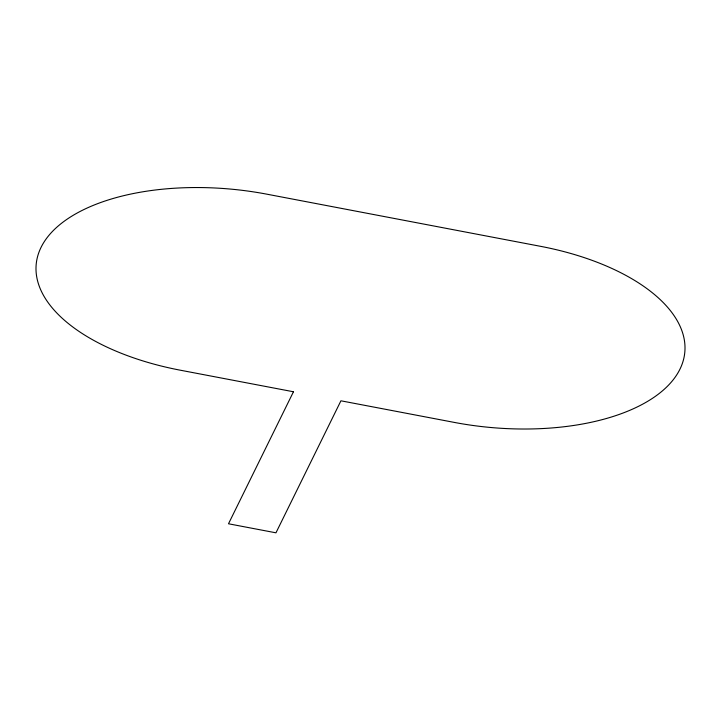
<?xml version="1.0" encoding="UTF-8"?>
<svg xmlns="http://www.w3.org/2000/svg" width="721" height="721" viewBox="0 0 721 721"><rect width="100%" height="100%" fill="white"/><g stroke="black" fill="none" stroke-linecap="round" stroke-linejoin="round"><path stroke-width="1.08" d="M293.465 391.764L228.503 523.779L275.963 532.819L340.925 400.804L454.104 422.371A188.262 93.342 5.5 0 0 679.966 369.143A188.262 93.342 5.5 0 0 540.714 246.357L266.896 194.183A188.262 93.342 5.5 0 0 41.034 247.411A188.262 93.342 5.5 0 0 180.286 370.197L293.465 391.764"/></g></svg>
